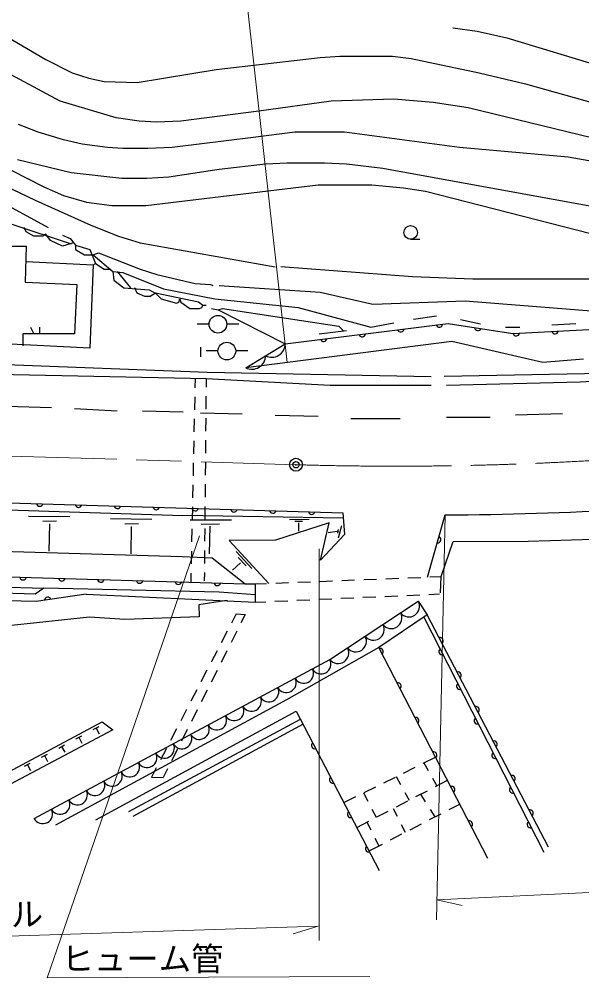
# Model space of a CAD drawing. Units: millimetres, scale not verified. Extents: x 40000 to 680000, y 20000 to 380000.
# Drawn here: x 350806 to 394234, y 238182 to 312168 of the extents above; entities that cross this region are included whole.
import ezdxf
from ezdxf.enums import TextEntityAlignment as Align

# ---------------------------------------------------------------- set-up
doc = ezdxf.new("R2010")
doc.units = ezdxf.units.MM
doc.header["$LTSCALE"] = 1000
doc.header["$PDMODE"] = 32
doc.header["$PDSIZE"] = 500
doc.linetypes.add('CHAIN', pattern=[18.5, 12, -1.5, 3.5, -1.5])
for name, color, linetype, lineweight in [('M-BGD', 7, 'Continuous', 25), ('M-BMK', 2, 'CHAIN', 13), ('M-BMK-SRVR', 3, 'Continuous', 25), ('M-STR-HTXT', 7, 'Continuous', 13), ('M-STR-STRC', 7, 'Continuous', 25)]:
    doc.layers.add(name, color=color, linetype=linetype, lineweight=lineweight)
doc.styles.add('ＭＳ ゴシック', font='')
doc.styles.get('ＭＳ ゴシック').set_extended_font_data('MS Gothic')

msp = doc.modelspace()

# ---------------------------------------------------------------- linework, layer by layer
at = {"layer": 'M-BGD'}
for p, q in [((384286, 311503), (386149, 311249)), ((353975, 305830), (344662, 310826)), ((349573, 310995), (352875, 309048)), ((386149, 311249), (388435, 310741)), ((388435, 310741), (399272, 307439)), ((374041, 309217), (375565, 309302)), ((375565, 309302), (379629, 309302)), ((379629, 309302), (381069, 309132)), ((352875, 309048), (354907, 308032)), ((365998, 308286), (374041, 309217)), ((381069, 309132), (386318, 308032)), ((354907, 308032), (356177, 307608)), ((359902, 307270), (365998, 308286)), ((386318, 308032), (389874, 307185)), ((356177, 307608), (357362, 307354)), ((357362, 307354), (359902, 307270)), ((389874, 307185), (399187, 304560)), ((358293, 304560), (353975, 305830)), ((374888, 305830), (369300, 305068)), ((379714, 306000), (374888, 305830)), ((382762, 305746), (379714, 306000)), ((385471, 305322), (382762, 305746)), ((369300, 305068), (363289, 304306)), ((412988, 298634), (385471, 305322)), ((360071, 304306), (358293, 304560)), ((361426, 304222), (360071, 304306)), ((363289, 304306), (361426, 304222)), ((352282, 303460), (350758, 304052)), ((354229, 302867), (352282, 303460)), ((372094, 303460), (368877, 303036)), ((375904, 303460), (372094, 303460)), ((384794, 302274), (375904, 303460)), ((355669, 302528), (354229, 302867)), ((368877, 303036), (362611, 302274)), ((343138, 302444), (352028, 298210)), ((357616, 302274), (355669, 302528)), ((358801, 302190), (357616, 302274)), ((360749, 302190), (358801, 302190)), ((362611, 302274), (360749, 302190)), ((393176, 301512), (384794, 302274)), ((350673, 301343), (354822, 300327)), ((396139, 301004), (393176, 301512)), ((350250, 300496), (352705, 299226)), ((362357, 299988), (366252, 300581)), ((366252, 300581), (369808, 301004)), ((369808, 301004), (371501, 301089)), ((371501, 301089), (374380, 301089)), ((374380, 301089), (376073, 301004)), ((376073, 301004), (378867, 300666)), ((378867, 300666), (395123, 297702)), ((354822, 300327), (358717, 299904)), ((358717, 299904), (360664, 299904)), ((360664, 299904), (362357, 299988)), ((346948, 299396), (353044, 296094)), ((352705, 299226), (354229, 298549)), ((360579, 297787), (373872, 299396)), ((373872, 299396), (378021, 299396)), ((378021, 299396), (380476, 299142)), ((380476, 299142), (382169, 298888)), ((352028, 298210), (356346, 296263)), ((354229, 298549), (356007, 298041)), ((382169, 298888), (396055, 295332)), ((356007, 298041), (357955, 297787)), ((357955, 297787), (360579, 297787)), ((350250, 296348), (354822, 294824)), ((351351, 295755), (351181, 296094)), ((356346, 296263), (358463, 295416)), ((351943, 295416), (351351, 295755)), ((352621, 295416), (351943, 295416)), ((352875, 295586), (352621, 295416)), ((353213, 295078), (352875, 295586)), ((354145, 295501), (354737, 295247)), ((354737, 295247), (355161, 294739)), ((358463, 295416), (360156, 294908)), ((349319, 294654), (351351, 294654)), ((351351, 294654), (351266, 291860)), ((354145, 294654), (353213, 295078)), ((354991, 294908), (354145, 294654)), ((355161, 294739), (356261, 294400)), ((355161, 294739), (355161, 294400)), ((360156, 294908), (370570, 293046)), ((381023, 295182), (381723, 295182)), ((355161, 294400), (355838, 293977)), ((355838, 293977), (356515, 293977)), ((356261, 294400), (356685, 293300)), ((356515, 293977), (356939, 294146)), ((356515, 293977), (358039, 292707)), ((356939, 294146), (360156, 292876)), ((351351, 293469), (356515, 293215)), ((356515, 293215), (356261, 286780)), ((356515, 293215), (356685, 293300)), ((356685, 293300), (357362, 292876)), ((381153, 292284), (370993, 293046)), ((357362, 292876), (357785, 292876)), ((358039, 292707), (358801, 292622)), ((358039, 292707), (358124, 292030)), ((358378, 292707), (359394, 291437)), ((358801, 292622), (361934, 291352)), ((360156, 292876), (361426, 292453)), ((361426, 292453), (364389, 291776)), ((385810, 292114), (381153, 292284)), ((351266, 291860), (355245, 291691)), ((355245, 291691), (355076, 287881)), ((358124, 292030), (358886, 291437)), ((364389, 291776), (365575, 291691)), ((365575, 291691), (365744, 291606)), ((366252, 291606), (374041, 291098)), ((399357, 292114), (385810, 292114)), ((358886, 291437), (360833, 291268)), ((359902, 291014), (359733, 291437)), ((360495, 290760), (359902, 291014)), ((360833, 291268), (361341, 291014)), ((361341, 291014), (360918, 290760)), ((361341, 291014), (361765, 290590)), ((364643, 290336), (361341, 291014)), ((361934, 291352), (365913, 290590)), ((374041, 291098), (378105, 290167)), ((360918, 290760), (360495, 290760)), ((361765, 290590), (362950, 290252)), ((362950, 290252), (363119, 290336)), ((363119, 290336), (363204, 290590)), ((363204, 290590), (363289, 290336)), ((363289, 290336), (363966, 289828)), ((364982, 290082), (364643, 290336)), ((364897, 289913), (364982, 290082)), ((365236, 290082), (364982, 290082)), ((365913, 290590), (372348, 289913)), ((378105, 290167), (385217, 290421)), ((385217, 290421), (398171, 289405)), ((363966, 289828), (364728, 289828)), ((364728, 289828), (364897, 289913)), ((365659, 289828), (366167, 289744)), ((366167, 289744), (366506, 289828)), ((366167, 289744), (371332, 287119)), ((366506, 289828), (375481, 288474)), ((372348, 289913), (377936, 288389)), ((377936, 288389), (379714, 288728)), ((383016, 289236), (381238, 288982)), ((384879, 288982), (386403, 288643)), ((393769, 288643), (391906, 288558)), ((355076, 287881), (351097, 287881)), ((351097, 287881), (351097, 286950)), ((351689, 288389), (351943, 287881)), ((352367, 288389), (352367, 287881)), ((373957, 287881), (376073, 288135)), ((375481, 288474), (375819, 288135)), ((388350, 288389), (389451, 288389)), ((356261, 286780), (337211, 287712)), ((384201, 287288), (368291, 285270)), ((368291, 285270), (371341, 287119)), ((391229, 285680), (384201, 287288)), ((364813, 286865), (364813, 286103)), ((347795, 285595), (365321, 284918)), ((394361, 285934), (391229, 285680)), ((365236, 284410), (336873, 285002)), ((365321, 284918), (382593, 284579)), ((364383, 284428), (364368, 283720)), ((365236, 284410), (365230, 283770)), ((374803, 283902), (365236, 284410)), ((395801, 284833), (383609, 284579)), ((394107, 284156), (383778, 283902)), ((401389, 284579), (394107, 284156)), ((382593, 283902), (374803, 283902)), ((364353, 283020), (364332, 282020)), ((365224, 283070), (365215, 282070)), ((349827, 282293), (353298, 282208)), ((355076, 282124), (358378, 281954)), ((360325, 281954), (363458, 281870)), ((364317, 281320), (364296, 280320)), ((364813, 281785), (368030, 281700)), ((365209, 281370), (365200, 280370)), ((370570, 281616), (373872, 281531)), ((376412, 281362), (380222, 281362)), ((383778, 281446), (387165, 281446)), ((392753, 281700), (389112, 281616)), ((365193, 279670), (365184, 278670)), ((364281, 279621), (364260, 278621)), ((364245, 277921), (364224, 276921)), ((365178, 277970), (365169, 276970)), ((364209, 276221), (364188, 275222)), ((365163, 276270), (365154, 275270)), ((325401, 275584), (375788, 274080)), ((324636, 275118), (363443, 273869)), ((364173, 274522), (364152, 273522)), ((365147, 274570), (365138, 273571)), ((351532, 273824), (354714, 273781)), ((375821, 273656), (363443, 273869)), ((382331, 269111), (383693, 273911)), ((352628, 273434), (353685, 273441)), ((353138, 273211), (353099, 271103)), ((357857, 273621), (361038, 273578)), ((358952, 273231), (360010, 273237)), ((364012, 273518), (367203, 273518)), ((364853, 273193), (366267, 273212)), ((365512, 273031), (365474, 270910)), ((371674, 273564), (373185, 273572)), ((372073, 273424), (372667, 273437)), ((372374, 273301), (372374, 272655)), ((375683, 273055), (375428, 272118)), ((359462, 273008), (359424, 270899)), ((364138, 272822), (364116, 271822)), ((365132, 272871), (365123, 271871)), ((375339, 272634), (374664, 272513)), ((375434, 272787), (375384, 272501)), ((364102, 271123), (364081, 270123)), ((365117, 271171), (365108, 270171)), ((367542, 271090), (368769, 269761)), ((367882, 270223), (367275, 269633)), ((367721, 270623), (368315, 269977)), ((321115, 269951), (368244, 268594)), ((364066, 269423), (364051, 268715)), ((365101, 269471), (365096, 268831)), ((321139, 269112), (352711, 268253)), ((369033, 268580), (369905, 268615)), ((370605, 268643), (371604, 268683)), ((372303, 268711), (373303, 268751)), ((374002, 268778), (375001, 268818)), ((375701, 268846), (376700, 268886)), ((377399, 268914), (378398, 268954)), ((379098, 268982), (380097, 269022)), ((380797, 269050), (381796, 269090)), ((382495, 269118), (383368, 269152)), ((355978, 267783), (369018, 267175)), ((369018, 267175), (369840, 267212)), ((370539, 267244), (371538, 267288)), ((372238, 267320), (373237, 267365)), ((373936, 267396), (374935, 267441)), ((375634, 267472), (376633, 267517)), ((377333, 267548), (378332, 267593)), ((379031, 267624), (380030, 267669)), ((380729, 267700), (381728, 267745)), ((382427, 267776), (383249, 267813)), ((356223, 266025), (349484, 265284)), ((358964, 265825), (356223, 266025)), ((367565, 266275), (367192, 265557)), ((367565, 266275), (368253, 266228)), ((368253, 266228), (367921, 265568)), ((382045, 266021), (391295, 247884)), ((391657, 248260), (382295, 266190)), ((366869, 264935), (366408, 264048)), ((367607, 264943), (367157, 264050)), ((366085, 263427), (365624, 262540)), ((366842, 263425), (366392, 262531)), ((386981, 247400), (378554, 263664)), ((365301, 261919), (364840, 261031)), ((366078, 261906), (365628, 261013)), ((364517, 260410), (364056, 259523)), ((365313, 260388), (364863, 259495)), ((356715, 250373), (372190, 258757)), ((363733, 258902), (363272, 258014)), ((364549, 258869), (364099, 257976)), ((372190, 258757), (378597, 246465)), ((356515, 257340), (356971, 257584)), ((357222, 257946), (358029, 257333)), ((359279, 251024), (372514, 258136)), ((372714, 257752), (359580, 250638)), ((355185, 256629), (355636, 256870)), ((355411, 256749), (355652, 256298)), ((356743, 257462), (356987, 257007)), ((362949, 257393), (362488, 256506)), ((363784, 257351), (363334, 256458)), ((353859, 255919), (354306, 256158)), ((354083, 256039), (354321, 255592)), ((352539, 255212), (352980, 255449)), ((352759, 255331), (352996, 254889)), ((362165, 255885), (361704, 254997)), ((363020, 255832), (362570, 254939)), ((351222, 254508), (351659, 254742)), ((351441, 254625), (351675, 254188)), ((381998, 254746), (382934, 255210)), ((382038, 254765), (382366, 254188)), ((361382, 254376), (361008, 253657)), ((362255, 254314), (361923, 253655)), ((380476, 253990), (381371, 254435)), ((361008, 253657), (361923, 253655)), ((378953, 253234), (379849, 253679)), ((379913, 253711), (380243, 253110)), ((382712, 253580), (383041, 253003)), ((382934, 252948), (383858, 253428)), ((377387, 252457), (377713, 251825)), ((377430, 252479), (378326, 252923)), ((380579, 252496), (380909, 251896)), ((381425, 252164), (382312, 252625)), ((381777, 252347), (382145, 251768)), ((375867, 251703), (376803, 252167)), ((379917, 251380), (380804, 251841)), ((383994, 251169), (384810, 251590)), ((378034, 251203), (378360, 250571)), ((378408, 250596), (379295, 251057)), ((379673, 251254), (379980, 250649)), ((382483, 250389), (383372, 250848)), ((382521, 251177), (382889, 250599)), ((376862, 249793), (377787, 250273)), ((377631, 250193), (377942, 249594)), ((380297, 250024), (380604, 249420)), ((380973, 249610), (381861, 250068)), ((378265, 248973), (378576, 248374)), ((379462, 248830), (380351, 249289)), ((377807, 247980), (378024, 248088)), ((378024, 248088), (378840, 248510))]:
    msp.add_line(p, q, dxfattribs=at)
for points in [[(371332, 287119), (383912, 288683), (388910, 287909), (416288, 289360), (438845, 293471), (473866, 300824), (494472, 308305), (508325, 314942)], [(383320, 267891), (383368, 269152), (384304, 271866), (390094, 271887), (398457, 272145), (409282, 273204), (418182, 274317), (432355, 276590), (436864, 277552)], [(375788, 274080), (375917, 272403), (374073, 270413), (374732, 273308), (370595, 271952)], [(326719, 270877), (327557, 271758), (363386, 270687)], [(370595, 271952), (367004, 271928), (370070, 268621)], [(363386, 270687), (365693, 270587), (368244, 268594), (369033, 268580), (369018, 267175)], [(369024, 267728), (366239, 267954), (352711, 268253), (352052, 267780), (321150, 268725)], [(355978, 267783), (352123, 267224), (321173, 267930)], [(351955, 250469), (374786, 262756), (381607, 267243)], [(381607, 267243), (382295, 266190), (378554, 263664), (371433, 259628), (353600, 249953)], [(366877, 267275), (366650, 267286), (364683, 266971), (364697, 266054), (358964, 265825)], [(329422, 247664), (341615, 249594), (357222, 257946)], [(358029, 257333), (341679, 248658), (329507, 246733)]]:
    msp.add_lwpolyline(points, dxfattribs=at)
msp.add_circle((381023, 295707), 525, dxfattribs=at)
for centre, radius, start, end in [((383233, 288655), 256, 199.76626, 354.40549), ((377279, 287915), 256, 199.76626, 354.40549), ((380256, 288285), 256, 199.76626, 354.40549), ((386216, 288383), 256, 183.87868, 338.51791), ((389172, 287979), 256, 195.71442, 350.35366), ((392168, 288138), 256, 195.71442, 350.35366), ((370296, 287123), 1045, 242.65583, 359.80144), ((374302, 287545), 256, 199.76626, 354.40549), ((368771, 286198), 1045, 242.65583, 359.80144), ((382117, 562125), 288218, 270.31343, 275.91039), ((352390, 274834), 256, 190.97117, 345.6104), ((355389, 274745), 256, 190.97117, 345.6104), ((358388, 274656), 256, 190.97117, 345.6104), ((361386, 274566), 256, 190.97117, 345.6104), ((364385, 274477), 256, 190.97117, 345.6104), ((367384, 274387), 256, 190.97117, 345.6104), ((370382, 274298), 256, 190.97117, 345.6104), ((373381, 274208), 256, 190.97117, 345.6104), ((383096, 272012), 256, 266.83855, 61.47778), ((351105, 269144), 256, 191.03151, 345.67075), ((354103, 269058), 256, 191.03151, 345.67075), ((357102, 268971), 256, 191.03151, 345.67075), ((360101, 268885), 256, 191.03151, 345.67075), ((363100, 268799), 256, 191.03151, 345.67075), ((366098, 268712), 256, 191.03151, 345.67075), ((353017, 267297), 256, 20.92973, 175.56896), ((380887, 266853), 819, 218.20213, 28.48758), ((379522, 265955), 819, 218.20213, 28.48758), ((378158, 265057), 819, 218.20213, 28.48758), ((376794, 264160), 819, 218.20213, 28.48758), ((383276, 264190), 256, 310.25315, 104.89238), ((375430, 263262), 819, 218.20213, 28.48758), ((378650, 263356), 256, 310.07248, 104.71171), ((383458, 263374), 256, 129.70284, 284.34207), ((374109, 262405), 763, 209.23798, 27.33457), ((372766, 261683), 763, 209.23798, 27.33457), ((371423, 260960), 763, 209.23798, 27.33457), ((384664, 261531), 256, 310.25315, 104.89238), ((370080, 260237), 763, 209.23798, 27.33457), ((380030, 260693), 256, 310.07248, 104.71171), ((384821, 260702), 256, 129.70284, 284.34207), ((368737, 259515), 763, 209.23798, 27.33457), ((367394, 258792), 763, 209.23798, 27.33457), ((386053, 258871), 256, 310.25315, 104.89238), ((366051, 258069), 763, 209.23798, 27.33457), ((381410, 258029), 256, 310.07248, 104.71171), ((386184, 258029), 256, 129.70284, 284.34207), ((364708, 257346), 763, 209.23798, 27.33457), ((363365, 256624), 763, 209.23798, 27.33457), ((362022, 255901), 763, 209.23798, 27.33457), ((373627, 256123), 256, 130.20922, 284.84845), ((387441, 256212), 256, 310.25315, 104.89238), ((360679, 255178), 763, 209.23798, 27.33457), ((382791, 255365), 256, 310.07248, 104.71171), ((387547, 255357), 256, 129.70284, 284.34207), ((359336, 254455), 763, 209.23798, 27.33457), ((357993, 253733), 763, 209.23798, 27.33457), ((388830, 253553), 256, 310.25315, 104.89238), ((356650, 253010), 763, 209.23798, 27.33457), ((375014, 253462), 256, 130.20922, 284.84845), ((355307, 252287), 763, 209.23798, 27.33457), ((384171, 252702), 256, 310.07248, 104.71171), ((388910, 252684), 256, 129.70284, 284.34207), ((353964, 251565), 763, 209.23798, 27.33457), ((352621, 250842), 763, 209.23798, 27.33457), ((376400, 250802), 256, 130.20922, 284.84845), ((390219, 250894), 256, 310.25315, 104.89238), ((385551, 250038), 256, 310.07248, 104.71171), ((390273, 250012), 256, 129.70284, 284.34207), ((377787, 248142), 256, 130.20922, 284.84845)]:
    msp.add_arc(centre, radius, start, end, dxfattribs=at)
at = {"layer": 'M-BMK'}
msp.add_line((272385, 280794), (372172, 277782), dxfattribs=at)
msp.add_arc((379903, 540001), 262333, 268.3113, 282.25668, dxfattribs=at)
at = {"layer": 'M-BMK-SRVR'}
msp.add_circle((372172, 277782), 500, dxfattribs=at)
msp.add_point((372172, 277782), dxfattribs=at)
at = {"layer": 'M-STR-HTXT'}
for p, q in [((366421, 331146), (371501, 285680)), ((383016, 242669), (383693, 273911)), ((364728, 272302), (352959, 238182)), ((373957, 271286), (373957, 241060)), ((566422, 253177), (383049, 244189)), ((383049, 244189), (385004, 243766)), ((373872, 242161), (324088, 240552)), ((373872, 242161), (371958, 241581)), ((352959, 238182), (377871, 238285))]:
    msp.add_line(p, q, dxfattribs=at)
at = {"layer": 'M-STR-STRC'}
for p, q in [((364553, 288664), (365467, 288665)), ((366846, 288664), (367760, 288665)), ((365238, 286593), (366151, 286593)), ((367531, 286593), (368444, 286593))]:
    msp.add_line(p, q, dxfattribs=at)
for centre in [(366149, 288628), (366833, 286557)]:
    msp.add_circle(centre, 683, dxfattribs=at)

# ---------------------------------------------------------------- texts
at = {"layer": 'M-STR-HTXT', "style": 'ＭＳ ゴシック'}
msp.add_text('ガードレール', height=1833, rotation=1.851, dxfattribs=at).set_placement((337703, 241177), align=Align.BOTTOM_LEFT)
msp.add_text('ヒューム管', height=1833, dxfattribs=at).set_placement((354076, 238186), align=Align.BOTTOM_LEFT)

doc.saveas('drawing.dxf')
